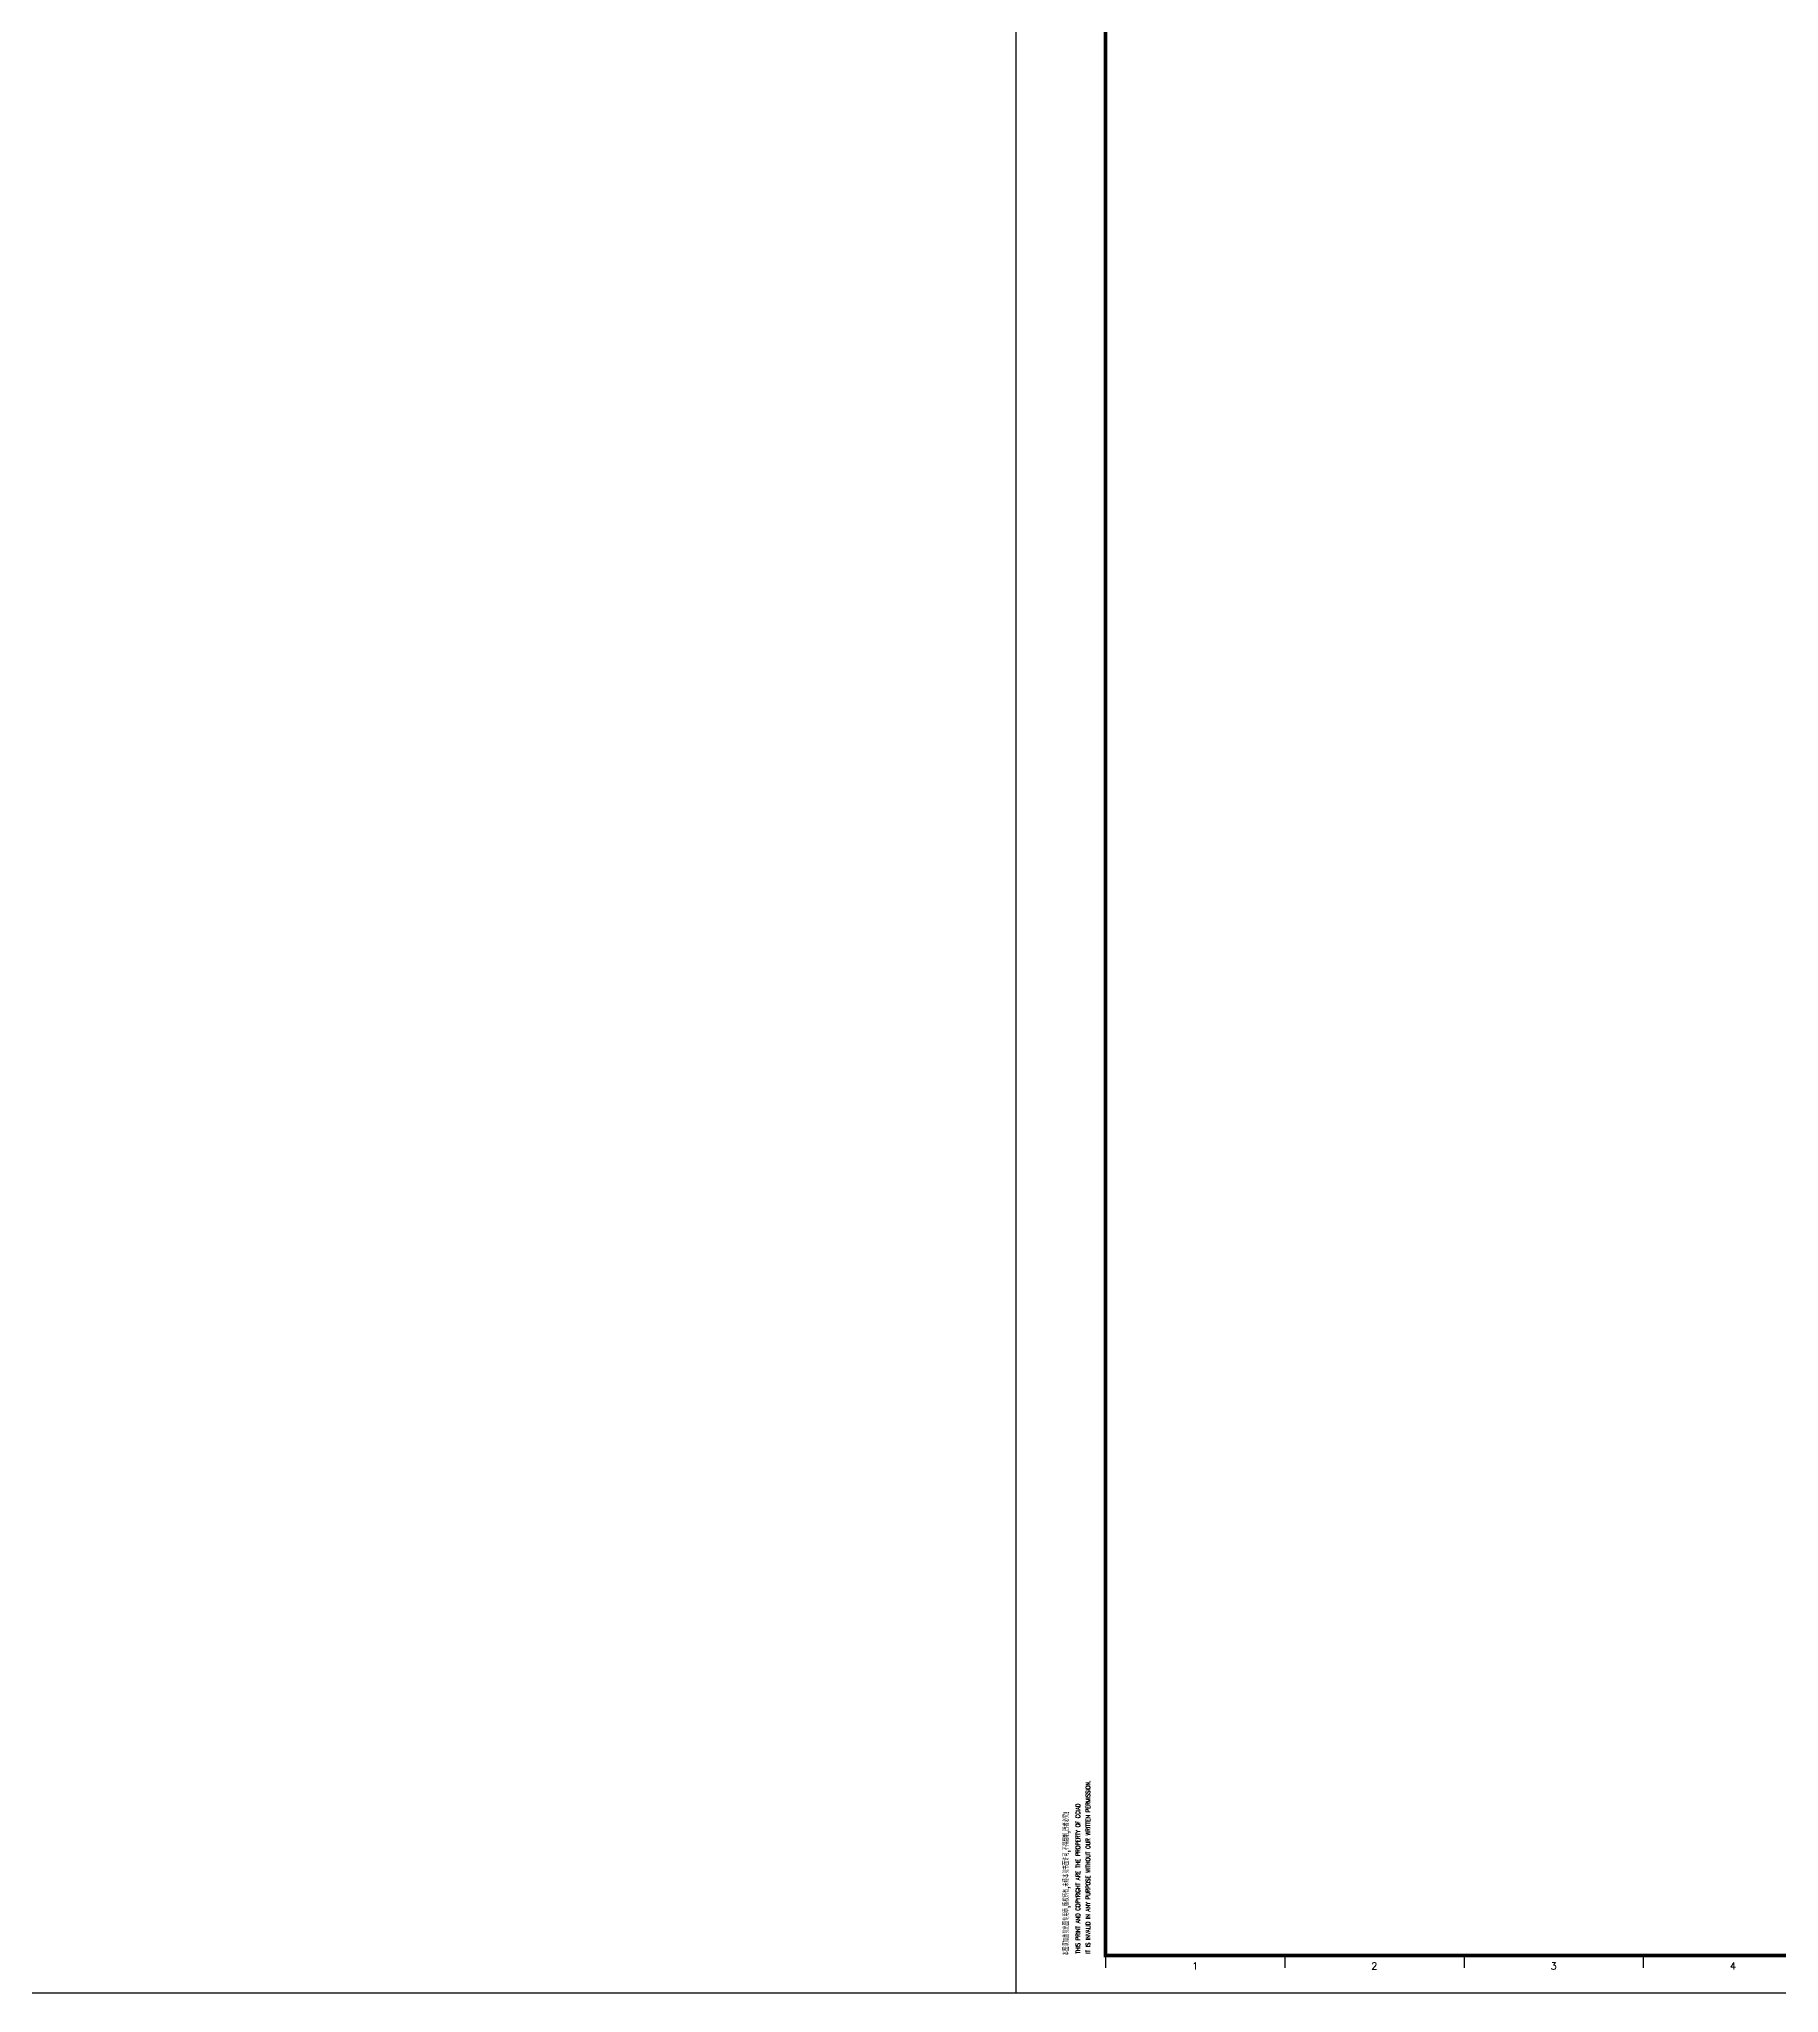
# Model space of a CAD drawing. Header units: inches. Extents: x 0 to 508000, y 0 to 738838.
# Drawn here: x 250057 to 298583, y 198338 to 252839 of the extents above; entities that cross this region are included whole.
import ezdxf
from ezdxf.enums import TextEntityAlignment as Align

# ---------------------------------------------------------------- set-up
doc = ezdxf.new("R2010")
doc.units = ezdxf.units.IN
doc.header["$LTSCALE"] = 1000
doc.header["$MEASUREMENT"] = 0
doc.layers.get('0').update_dxf_attribs({"true_color": 0xffffff})
doc.layers.add('TK', color=7, linetype='Continuous', true_color=0xffffff)
doc.layers.add('ZG-图框层', color=4, linetype='Continuous', true_color=0x00ffff)
doc.styles.add('CCIAD-图框(版权说明)', font='SIMPLEX.shx', dxfattribs={"height": 0.2, "bigfont": 'gbcbig.shx'})
doc.styles.add('ISOCP', font='txt.shx', dxfattribs={"height": 0.2, "bigfont": 'gbcbig.shx'})

msp = doc.modelspace()

# ---------------------------------------------------------------- linework, layer by layer
at = {"lineweight": -3}
msp.add_line((247300, 198338), (277300, 198338), dxfattribs=at)
at = {"layer": 'TK', "lineweight": -3}
for p, q in [((279800, 199430), (279800, 199038)), ((284800, 199430), (284800, 199038)), ((289800, 199430), (289800, 199038)), ((294800, 199430), (294800, 199038))]:
    msp.add_line(p, q, dxfattribs=at)
at = {"layer": 'ZG-图框层', "lineweight": -3}
msp.add_lwpolyline([(277300, 282438), (277300, 198338), (411100, 198338), (411100, 282438)], close=True, dxfattribs=at)
at = {"layer": 'ZG-图框层', "lineweight": -3, "const_width": 100}
msp.add_lwpolyline([(279800, 199384), (279800, 281438), (410100, 281438), (410100, 199384)], close=True, dxfattribs=at)

# ---------------------------------------------------------------- texts
at = {"layer": 'TK', "style": 'CCIAD-图框(版权说明)', "width": 0.8}
for s, height, p in [('IT IS INVALID IN ANY PURPOSE WITHOUT OUR WRITTEN PERMISSION.', 120, (279371, 199430)), ('THIS PRINT AND COPYRIGHT ARE THE PROPERTY OF CCIAD ', 120, (279090, 199430)), ('本图须加盖院出图专用章,版权所有,未经本院书面许可,不得翻制,违者必究!', 150, (278778, 199387))]:
    msp.add_text(s, height=height, rotation=90, dxfattribs=at).set_placement(p)
at = {"layer": 'TK', "style": 'ISOCP'}
for s, p in [('1', (282300, 199088)), ('2', (287300, 199088)), ('3', (292300, 199088)), ('4', (297300, 199088))]:
    msp.add_text(s, height=200, dxfattribs=at).set_placement(p, align=Align.MIDDLE_CENTER)

doc.saveas('drawing.dxf')
